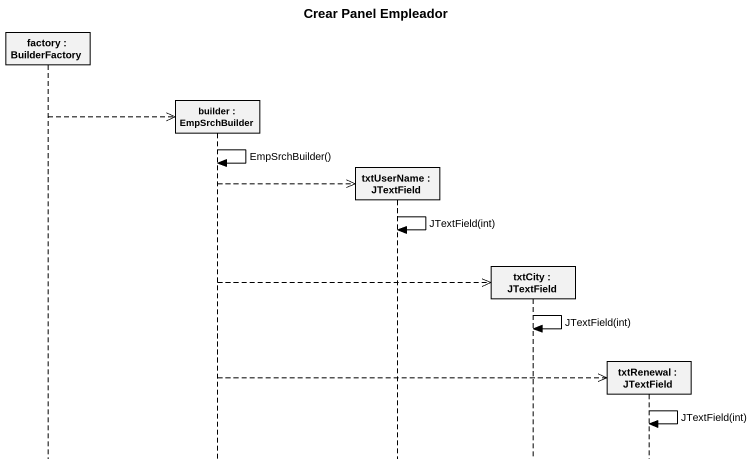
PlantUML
@startuml
title Crear Panel Empleador
hide footbox
participant "factory : BuilderFactory" as factory
participant "builder : EmpSrchBuilder" as builder
participant "txtUserName : JTextField" as txtUserName
participant "txtCity : JTextField" as txtCity
participant "txtRenewal : JTextField" as txtRenewal

factory -->> builder **
builder -> builder : EmpSrchBuilder()
builder -->> txtUserName **
txtUserName -> txtUserName : JTextField(int)
builder -->> txtCity **
txtCity -> txtCity : JTextField(int)
builder -->> txtRenewal **
txtRenewal -> txtRenewal : JTextField(int)
@enduml
